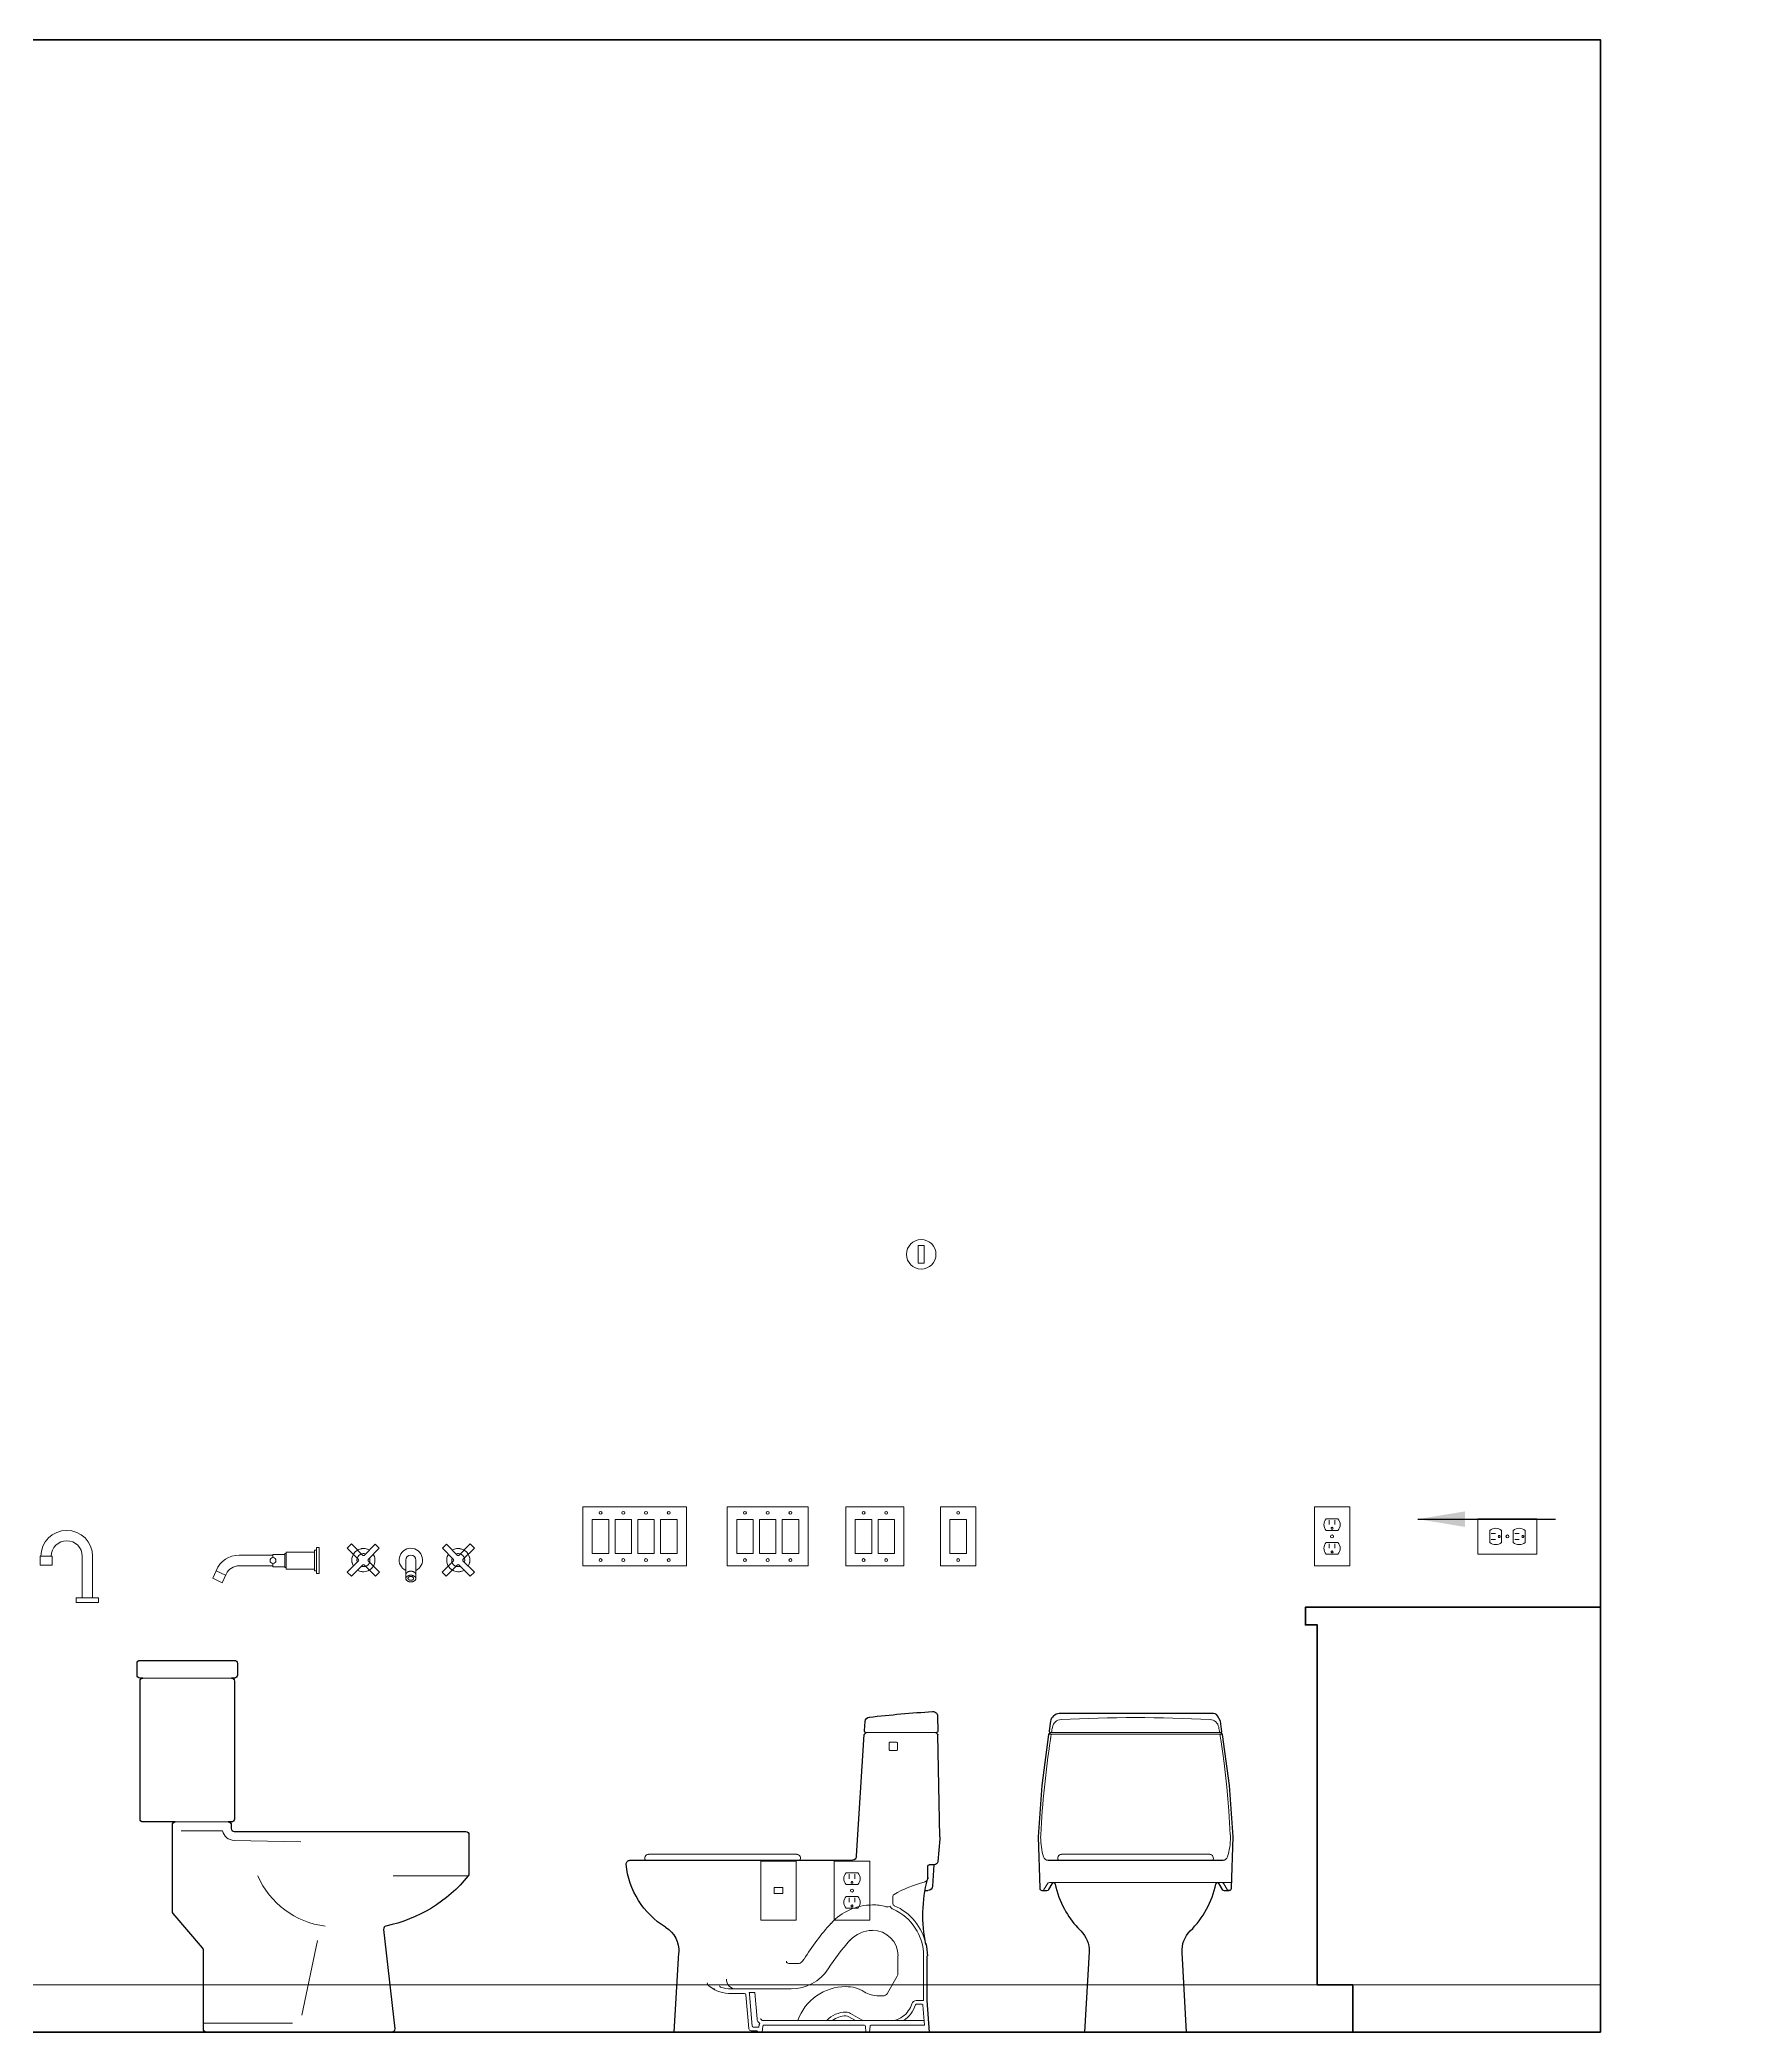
# Model space of a CAD drawing. Header units: inches. Extents: x -3027 to 6920, y -6604 to 320.
# Drawn here: x -2523.8 to -2380.8, y -937.6 to -768.8 of the extents above; entities that cross this region are included whole.
import ezdxf
from ezdxf import colors
from ezdxf.entities.mleader import LeaderData, LeaderLine
from ezdxf.math import Vec2, Vec3

# ---------------------------------------------------------------- set-up
doc = ezdxf.new("R2010")
doc.units = ezdxf.units.IN
doc.header["$LTSCALE"] = 4
doc.header["$MEASUREMENT"] = 0
doc.layers.get('0').update_dxf_attribs({"linetype": 'CONTINUOUS'})
for name, color, linetype, lineweight in [('A-ELEV-1', 4, 'CONTINUOUS', 35), ('A-ELEV-2', 5, 'CONTINUOUS', 25), ('A-ELEV-3', 8, 'CONTINUOUS', 15), ('A-ELEV-CUT', 3, 'CONTINUOUS', 50), ('A-ELEV-HTCH', 40, 'CONTINUOUS', 9), ('A-NOTE-REF', 8, 'CONTINUOUS', 15), ('A-SHBD', 5, 'CONTINUOUS', 25)]:
    doc.layers.add(name, color=color, linetype=linetype, lineweight=lineweight)
doc.styles.add('3_8SM', font='swisse.ttf', dxfattribs={"width": 0.9, "height": 2.666667})
doc.styles.add('ANNOT-SM', font='swisse.ttf', dxfattribs={"width": 0.9, "height": 0.078125})
doc.dimstyles.new('DIM3_8$7', dxfattribs={"dimtxt": 2.666667, "dimasz": 2.666667, "dimexe": 1.333333, "dimexo": 1.333333, "dimgap": 1.333333, "dimtad": 0, "dimdec": 4, "dimzin": 11, "dimdsep": 46, "dimlunit": 4, "dimtxsty": '3_8SM', "dimblk": 'ARCHTICK', "dimcen": 2.666667, "dimdle": 1.333333, "dimclrd": 8, "dimclre": 8, "dimclrt": 8, "dimadec": 0, "dimazin": 0, "dimtfac": 4, "dimtdec": 4, "dimtofl": 0, "dimtmove": 1, "dimatfit": 3, "dimfxl": 1, "dimfrac": 2, "dimtzin": 0, "dimarcsym": 0})

# ---------------------------------------------------------------- blocks, each defined once
blk = doc.blocks.new('E16-DUPLEX')
at = {"layer": 'A-ELEV-3'}
for p, q in [((-0.25, 1), (-0.25, 1.38)), ((0.06, 0.62), (-0.06, 0.62)), ((0.25, 1), (0.25, 1.38)), ((-0.25, -1), (-0.25, -0.62)), ((0.06, -1.38), (-0.06, -1.38)), ((0.25, -1), (0.25, -0.62))]:
    blk.add_line(p, q, dxfattribs=at)
blk.add_lwpolyline([(-1.5, -2.5), (-1.5, 2.5), (1.5, 2.5), (1.5, -2.5)], close=True, dxfattribs=at)
for points in [[(-0.5, 0.5), (0.5, 0.5, 0.381966), (0.5, 1.5), (-0.5, 1.5, 0.381966)], [(-0.5, -1.5), (0.5, -1.5, 0.381966), (0.5, -0.5), (-0.5, -0.5, 0.381966)]]:
    blk.add_lwpolyline(points, format="xyb", close=True, dxfattribs=at)
blk.add_circle((0, 0), 0.125, dxfattribs=at)
for centre in [(0, 0.69), (0, -1.31)]:
    blk.add_arc(centre, 0.0859, 313.8809, 226.1191, dxfattribs=at)
blk = doc.blocks.new('E16-TELDATA')
for points in [[(1.5, -2.5), (1.5, 2.5), (-1.5, 2.5), (-1.5, -2.5)], [(0.37, 0.25), (-0.37, 0.25), (-0.37, -0.25), (0.37, -0.25)]]:
    blk.add_lwpolyline(points, close=True)
blk = doc.blocks.new('_ARCHTICK')
at = {"color": 0, "linetype": 'ByBlock', "const_width": 0.15}
blk.add_lwpolyline([(-0.5, -0.5), (0.5, 0.5)], dxfattribs=at)
blk = doc.blocks.new('E15-WC-TNK-S')
at = {"layer": 'A-ELEV-2'}
blk.add_lwpolyline([(-29.07, 13.25, 0.173819), (-22.1, 8.99, -0.38941), (-21.9, 8.71), (-22.84, 0.28, 0.447215), (-22.6, 0), (-6.88, 0, 0.414214), (-6.63, 0.25), (-6.63, 6.97, -0.179491), (-6.56, 7.14), (-4.06, 10.05, 0.179491), (-4, 10.21), (-4, 17.56, 0.414214), (-4.25, 17.81), (-1.51, 17.81, 0.414214), (-1.26, 18.06), (-1.26, 29.75, 0.414214), (-1.51, 30), (-1.26, 30, 0.414214), (-1.01, 30.25), (-1.01, 31.25, 0.414214), (-1.26, 31.5), (-9.26, 31.5, 0.414214), (-9.51, 31.25), (-9.51, 30.25, 0.414214), (-9.26, 30), (-9.01, 30, 0.414214), (-9.26, 29.75), (-9.26, 18.06, 0.414214), (-9.01, 17.81), (-8.74, 17.81, 0.414214), (-8.99, 17.56), (-8.99, 17.25, -0.414214), (-9.24, 17), (-28.88, 17, 0.414214), (-29.13, 16.75), (-29.13, 13.41, 0.168997), (-29.07, 13.25)], format="xyb", dxfattribs=at)
at = {"layer": 'A-ELEV-3'}
for p, q in [((-9.01, 30), (-1.51, 30)), ((-1.51, 17.81), (-9.01, 17.81)), ((-4.75, 17.06), (-8.26, 17.06)), ((-9.24, 16.25), (-14.9, 16.13)), ((-29.07, 13.25), (-22.7, 13.25)), ((-16.29, 7.76), (-14.98, 1.44)), ((-14.18, 0.75), (-6.63, 0.75))]:
    blk.add_line(p, q, dxfattribs=at)
blk.add_lwpolyline([(-4.25, 17.81), (-8.74, 17.81)], dxfattribs=at)
for centre, radius, start, end in [((-9.24, 17.25), 1, 270, 349.0728), ((-17.84, 16.14), 7.21, 277.0691, 336.3779)]:
    blk.add_arc(centre, radius, start, end, dxfattribs=at)
blk = doc.blocks.new('E16-SWITCH-ROCKER')
at = {"layer": 'A-ELEV-3'}
blk.add_lwpolyline([(1.5, -2.5), (1.5, 2.5), (-1.5, 2.5), (-1.5, -2.5)], close=True, dxfattribs=at)
at = {"layer": 'A-ELEV-3', "ltscale": 0.5}
blk.add_lwpolyline([(-0.7, 1.44), (0.7, 1.44), (0.7, -1.44), (-0.7, -1.44)], close=True, dxfattribs=at)
at = {"layer": 'A-ELEV-3'}
for centre in [(0, 2), (0, -2)]:
    blk.add_circle(centre, 0.125, dxfattribs=at)
blk = doc.blocks.new('E16-SWITCH-DOUBLE')
at = {"layer": 'A-ELEV-3', "linetype": 'Continuous', "ltscale": 0.5}
blk.add_lwpolyline([(-2.46, 2.5), (2.46, 2.5), (2.46, -2.5), (-2.46, -2.5)], close=True, dxfattribs=at)
at = {"layer": 'A-ELEV-3', "ltscale": 0.5}
for points in [[(-1.66, 1.44), (-0.27, 1.44), (-0.27, -1.44), (-1.66, -1.44)], [(1.66, 1.44), (0.27, 1.44), (0.27, -1.44), (1.66, -1.44)]]:
    blk.add_lwpolyline(points, close=True, dxfattribs=at)
at = {"layer": 'A-ELEV-3'}
for centre in [(-0.96, 2), (-0.96, 2), (0.96, 2), (-0.96, -2), (-0.96, -2), (0.96, -2)]:
    blk.add_circle(centre, 0.125, dxfattribs=at)
blk = doc.blocks.new('E16-SWITCH-TRIPLE')
at = {"layer": 'A-ELEV-3', "linetype": 'Continuous', "ltscale": 0.5}
blk.add_lwpolyline([(-6.86, 0), (0, 0), (0, -5), (-6.86, -5)], close=True, dxfattribs=at)
at = {"layer": 'A-ELEV-3', "ltscale": 0.5}
for points in [[(-6.05, -1.06), (-4.66, -1.06), (-4.66, -3.94), (-6.05, -3.94)], [(-4.12, -1.06), (-2.73, -1.06), (-2.73, -3.94), (-4.12, -3.94)], [(-0.8, -1.06), (-2.2, -1.06), (-2.2, -3.94), (-0.8, -3.94)]]:
    blk.add_lwpolyline(points, close=True, dxfattribs=at)
at = {"layer": 'A-ELEV-3'}
for centre in [(-5.36, -0.5), (-5.36, -0.5), (-3.43, -0.5), (-3.43, -0.5), (-1.5, -0.5), (-5.36, -4.5), (-5.36, -4.5), (-3.43, -4.5), (-3.43, -4.5), (-1.5, -4.5)]:
    blk.add_circle(centre, 0.125, dxfattribs=at)
blk = doc.blocks.new('E16-SWITCH-QUAD')
at = {"layer": 'A-ELEV-3'}
for points in [[(4.39, -5), (-4.39, -5), (-4.39, 0), (4.39, 0)], [(-2.2, -3.94), (-3.59, -3.94), (-3.59, -1.06), (-2.2, -1.06)], [(-0.27, -3.94), (-1.66, -3.94), (-1.66, -1.06), (-0.27, -1.06)], [(1.66, -3.94), (0.27, -3.94), (0.27, -1.06), (1.66, -1.06)], [(3.59, -3.94), (2.2, -3.94), (2.2, -1.06), (3.59, -1.06)]]:
    blk.add_lwpolyline(points, close=True, dxfattribs=at)
for centre in [(-2.89, -0.5), (-0.96, -0.5), (0.96, -0.5), (2.89, -0.5), (-2.89, -4.5), (-0.96, -4.5), (0.96, -4.5), (2.89, -4.5)]:
    blk.add_circle(centre, 0.125, dxfattribs=at)
blk = doc.blocks.new('E15-WC-TOTO SUPREME FRONT')
at = {"layer": 'A-ELEV-2'}
blk.add_line((-7.41, 14.57), (7.41, 14.57), dxfattribs=at)
blk.add_lwpolyline([(-4.33, 0), (4.33, 0), (3.94, 6.76, -0.215844), (4.64, 8.58, 0.073056), (6.02, 10.41, 0.073039), (6.81, 12.55, -0.85426), (7.06, 12.58), (7.35, 12.1, 0.2638), (7.51, 12.01), (7.93, 12.01, 0.405984), (8.12, 12.2), (8.26, 16.54), (7.95, 20.89), (7.38, 25.21, 0.140804), (7.19, 25.39, 0.254796), (7.3, 25.44), (7.2, 26.34), (6.94, 26.79, 0.349384), (6.46, 26.99), (-6.46, 26.99, 0.349384), (-7.2, 26.34), (-7.33, 25.53, 0.501849), (-7.18, 25.39, 0.187951), (-7.38, 25.21), (-7.95, 20.89), (-8.26, 16.54), (-8.12, 12.2, 0.40475), (-7.93, 12.01, 0.000002), (-7.51, 12.01, 0.2638), (-7.35, 12.1), (-7.06, 12.58, -0.85426), (-6.81, 12.55, 0.073039), (-6.02, 10.41, 0.06104), (-4.9, 8.85), (-4.64, 8.58, -0.207261), (-3.93, 6.81), (-4.33, 0)], format="xyb", close=True, dxfattribs=at)
at = {"layer": 'A-ELEV-3'}
for p, q in [((-7.16, 25.39), (7.17, 25.39)), ((-7.32, 25.24), (7.32, 25.24)), ((6.28, 15.07), (-6.28, 15.07)), ((-7.76, 12.1), (-7.47, 12.58)), ((8.14, 12.68), (-7.3, 12.68)), ((6.97, 12.68), (7.3, 12.68)), ((7.76, 12.1), (7.47, 12.58))]:
    blk.add_line(p, q, dxfattribs=at)
for points in [[(-7.15, 25.22), (-7.16, 25.18), (-7.16, 25.15), (-7.17, 25.11), (-7.17, 25.08), (-7.18, 25.05), (-7.18, 25.01), (-7.19, 24.98), (-7.19, 24.94), (-7.2, 24.91), (-7.2, 24.87), (-7.21, 24.84), (-7.22, 24.8)], [(7.15, 25.22), (7.16, 25.18), (7.16, 25.15), (7.17, 25.11), (7.17, 25.08), (7.18, 25.05), (7.18, 25.01), (7.19, 24.98), (7.19, 24.94), (7.2, 24.91), (7.2, 24.87), (7.21, 24.84), (7.22, 24.8)], [(7.22, 24.8), (7.36, 23.8), (7.5, 22.79), (7.62, 21.78), (7.73, 20.77), (7.82, 19.76), (7.9, 18.74), (7.97, 17.73), (8.03, 16.72)]]:
    blk.add_lwpolyline(points, dxfattribs=at)
for centre, radius, start, end in [((70.62, 12.88), 78.74, 170.5384, 170.8435), ((-6.27, 25.7), 0.787, 93.0657, 170.5382), ((0, -91.46), 118.11, 86.9343, 93.0657), ((6.27, 25.7), 0.787, 9.4618, 86.9343), ((-70.62, 12.88), 78.74, 9.1565, 9.4616), ((70.62, 12.88), 78.74, 171.2934, 177.2105), ((-4.1, 16.54), 3.94, 177.3732, 180.0544), ((-2.13, 16.54), 5.91, 180.0542, 196.6218), ((2.13, 16.54), 5.91, 343.3782, 359.9458), ((4.1, 16.54), 3.94, 359.9456, 2.6268), ((-7.41, 14.96), 0.394, 196.6243, 270), ((-6.28, 14.75), 0.315, 90, 215.9782), ((6.28, 14.75), 0.315, 324.0218, 90), ((7.41, 14.96), 0.394, 270, 343.3757), ((-7.93, 12.2), 0.197, 286.7403, 329.1097), ((-7.3, 12.48), 0.197, 90, 149.1097), ((7.3, 12.48), 0.197, 30.8903, 90), ((7.93, 12.2), 0.197, 210.8903, 253.2597)]:
    blk.add_arc(centre, radius, start, end, dxfattribs=at)
at = {"layer": 'A-SHBD'}
blk.add_line((7.92, 12.02), (7.91, 12.02), dxfattribs=at)
blk = doc.blocks.new('E15-WC-TOTO SUPREME SIDE')
at = {"layer": 'A-ELEV-2'}
for p, q in [((1.44, 26.78), (1.42, 25.51)), ((1.44, 25.26), (1.55, 25.37)), ((7.63, 25.26), (7.51, 25.37)), ((7.63, 25.52), (7.58, 26.32)), ((1.26, 16.54), (1.42, 25.2)), ((8.32, 14.94), (7.65, 25.21)), ((1.26, 16.37), (1.43, 14.46)), ((1.72, 14.17), (2.16, 14.17)), ((1.77, 14.17), (1.86, 12.38)), ((2.28, 13.05), (2.28, 14.06)), ((8.32, 14.86), (8.32, 14.94)), ((27.51, 14.57), (8.64, 14.57)), ((2.5, 12.01), (2.26, 12.01)), ((2.32, 2.68), (2.32, 6.46)), ((23.77, 0), (23.36, 6.73)), ((2.12, 0), (2.32, 2.68)), ((2.12, 0), (23.77, 0))]:
    blk.add_line(p, q, dxfattribs=at)
for centre, radius, start, end in [((1.84, 26.77), 0.394, 86.2503, 178.9388), ((-5.85, -90.69), 118.11, 83.6428, 86.2545), ((1.54, 25.51), 0.118, 178.9379, 270), ((1.61, 25.31), 0.0787, 90, 134.9939), ((7.18, 26.3), 0.394, 3.7274, 83.6443), ((7.46, 25.31), 0.0787, 45.0061, 90), ((7.51, 25.51), 0.118, 270, 3.7296), ((1.49, 25.2), 0.0788, 134.9939, 178.9373), ((7.57, 25.2), 0.0787, 3.7264, 45.0041), ((3.22, 16.54), 1.97, 180, 184.9404), ((1.74, 14.49), 0.315, 184.9409, 270), ((2.16, 14.06), 0.118, 0, 90), ((8.64, 14.88), 0.315, 183.7269, 270), ((20.78, 14.93), 7.09, 301.5624, 354.2711), ((27.51, 14.25), 0.315, 354.268, 90), ((2.26, 12.4), 0.394, 183.1242, 270), ((2.67, 13.1), 0.394, 180, 254.4887), ((2.67, 13.05), 0.394, 180, 194.8563), ((-9.12, 9.92), 11.81, 347.85, 14.8563), ((25.72, 6.88), 2.36, 121.5628, 183.4761), ((6.96, 6.46), 4.65, 166.9178, 180)]:
    blk.add_arc(centre, radius, start, end, dxfattribs=at)
at = {"layer": 'A-ELEV-3'}
for p, q in [((1.54, 25.39), (7.51, 25.39)), ((4.85, 24.5), (4.85, 23.93)), ((4.91, 24.56), (5.48, 24.56)), ((4.91, 23.87), (5.48, 23.87)), ((5.54, 24.5), (5.54, 23.93)), ((25.94, 15.07), (13.38, 15.07)), ((5.23, 10.9), (5.23, 11.5)), ((2.63, 2.72), (2.63, 6.46)), ((4.8, 6.46), (4.8, 4.96)), ((13.17, 5.83), (14.05, 5.83)), ((5.7, 3.29), (4.86, 4.74)), ((18.92, 3.66), (13.85, 3.66)), ((2.68, 2.29), (2.56, 0.59)), ((2.67, 2.68), (3.25, 2.68)), ((3.25, 2.36), (2.76, 2.36)), ((6.06, 3.07), (6.05, 3.07)), ((6.07, 3.07), (6.43, 3.07)), ((16.93, 3.35), (16.74, 1.14)), ((17.42, 3.35), (16.93, 3.35)), ((17.14, 0.5), (17.37, 3.19)), ((17.44, 0.3), (17.69, 3.16)), ((18.92, 3.27), (17.8, 3.27)), ((2.56, 0.59), (5.68, 0.59)), ((2.59, 0.98), (10.35, 0.98)), ((7.09, 0.59), (5.68, 0.59)), ((7.2, 0), (7.16, 0.52)), ((7.51, 0), (7.55, 0.52)), ((10.63, 0.59), (7.63, 0.59)), ((7.83, 1.02), (8.81, 1.59)), ((8.4, 0.98), (8.97, 1.31)), ((10.35, 0.98), (16.25, 0.98)), ((10.63, 0.59), (14.32, 0.59)), ((14.32, 0.59), (16.18, 0.59)), ((16.18, 0.59), (16.23, 0.59)), ((16.3, 0), (16.26, 0.52)), ((16.3, 0), (16.3, 0.04)), ((16.58, 0.43), (16.58, 0.54)), ((16.58, 0.43), (17.06, 0.43)), ((16.69, 0), (16.69, 0.04)), ((16.77, 0.12), (17.24, 0.12))]:
    blk.add_line(p, q, dxfattribs=at)
for centre, radius, start, end in [((4.91, 24.5), 0.0591, 90, 180), ((4.91, 23.93), 0.0591, 180, 270), ((5.48, 24.5), 0.0591, 0, 90), ((5.48, 23.93), 0.0591, 270, 0), ((13.38, 14.75), 0.315, 90, 215.9782), ((25.94, 14.75), 0.315, 324.0218, 90), ((-0.59, 1.34), 11.81, 61.0257, 74.4887), ((6.96, 6.46), 4.64, 113.4517, 167.8804), ((6.96, 6.46), 4.33, 113.976, 180), ((5.03, 10.9), 0.197, 293.4669, 0), ((5.03, 11.5), 0.197, 0, 61.0257), ((5, 10.88), 0.512, 293.9741, 337.7182), ((5.7, 11.05), 0.433, 237.1261, 285.3236), ((6.96, 6.46), 4.33, 90, 105.3259), ((6.96, 6.06), 4.72, 41.9411, 90), ((6.96, 6.46), 2.17, 90, 180), ((6.96, 6.06), 2.56, 41.9413, 90), ((-5.78, -5.38), 21.85, 31.9532, 41.9409), ((-5.78, -5.38), 19.69, 33.0778, 41.9409), ((13.85, 7.4), 3.74, 213.078, 270), ((13.77, 6.81), 1.18, 211.954, 232.5984), ((13.17, 6.02), 0.197, 232.5984, 270), ((13.77, 6.81), 1.18, 232.5984, 235.9618), ((14.05, 6.02), 0.197, 270, 359.5187), ((5.23, 4.96), 0.433, 180, 210.0007), ((6.43, 5.43), 2.36, 270, 301.5856), ((9.21, 0.91), 2.95, 89.9144, 121.5848), ((9.21, -0.47), 4.33, 19.6373, 89.9146), ((18.54, 4.45), 0.787, 270, 3.4084), ((18.92, 6.42), 3.15, 270, 306.421), ((18.92, 6.42), 2.76, 270, 289.6332), ((19.81, 3.93), 0.118, 289.6307, 358.5292), ((20.26, 3.7), 0.118, 296.1892, 358.5292), ((20.56, 4.2), 0.394, 306.423, 358.5274), ((2.67, 2.72), 0.0394, 180, 270), ((2.76, 2.28), 0.0787, 90, 175.7939), ((3.25, 2.28), 0.394, 17.9204, 90), ((3.25, 2.28), 0.0787, 17.922, 90), ((5.68, 3.07), 2.48, 197.922, 237.2776), ((5.68, 3.07), 2.17, 197.9224, 233.98), ((6.07, 3.5), 0.433, 210.0007, 270.4115), ((9.21, 0.91), 0.787, 90, 120.0007), ((9.21, -0.47), 2.17, 42.2776, 90), ((17.8, 3.15), 0.433, 152.9643, 174.9957), ((17.8, 3.15), 0.118, 90, 174.9957), ((5.68, 3.07), 2.17, 233.98, 254.5074), ((7.09, 0.52), 0.0787, 3.8122, 86.1859), ((7.63, 0.51), 0.0787, 90, 176.1859), ((7.89, 0.92), 0.118, 120.0007, 144.7372), ((9.21, 0.91), 0.472, 90, 120.0007), ((9.21, -0.47), 1.85, 51.9275, 90), ((16.18, 0.51), 0.0787, 3.8122, 90), ((16.23, 1.18), 0.197, 270, 354.9975), ((16.23, 1.18), 0.512, 301.6202, 354.9975), ((16.18, 0.51), 0.394, 3.8122, 36.3698), ((16.77, 0.04), 0.0787, 90, 177.2748), ((17.06, 0.51), 0.0787, 270, 354.9957), ((17.24, 0.31), 0.197, 270, 354.9957)]:
    blk.add_arc(centre, radius, start, end, dxfattribs=at)
blk = doc.blocks.new('E16-FAUCET SIDE')
at = {"layer": 'A-ELEV-3'}
for p, q in [((-0.44, 0.38), (-0.44, 3.92)), ((0.44, 3.92), (0.44, 0.38))]:
    blk.add_line(p, q, dxfattribs=at)
for points in [[(-3, 3.17), (-4, 3.17), (-4, 3.92), (-3, 3.92)], [(-0.94, 0), (0.94, 0), (0.94, 0.38), (-0.94, 0.38)]]:
    blk.add_lwpolyline(points, close=True, dxfattribs=at)
for radius in [2.19, 1.31]:
    blk.add_arc((-1.75, 3.92), radius, 0, 180, dxfattribs=at)
blk = doc.blocks.new('M-KOHLER PURIST WALL MOUNT X HANDLE FAUCET')
at = {"layer": 'A-ELEV-3', "ltscale": 4}
for p, q in [((-5.39, 1.02, 0), (-5.04, 1.37, 0)), ((-5.39, 1.02, 0), (-5.06, 1.35, 0)), ((-4.42, 0.06, 0), (-5.39, 1.02, 0)), ((-5.04, 1.37, 0), (-5.06, 1.35, 0)), ((-4.07, 0.4, 0), (-5.04, 1.37, 0)), ((-3.62, 0.06, 0), (-3.63, 0.04, 0)), ((-3.62, 0.06, 0), (-2.67, 1.01, 0)), ((3.62, 0.06, 0), (2.67, 1.01, 0)), ((3.62, 0.06, 0), (3.63, 0.04, 0)), ((4.07, 0.4, 0), (5.04, 1.37, 0)), ((4.42, 0.06, 0), (5.39, 1.02, 0)), ((5.04, 1.37, 0), (5.06, 1.35, 0)), ((5.39, 1.02, 0), (5.04, 1.37, 0)), ((5.39, 1.02, 0), (5.06, 1.35, 0)), ((-5.39, -1.02, 0), (-4.42, -0.05, 0)), ((-5.04, -1.37, 0), (-4.07, -0.4, 0)), ((-2.65, -1.02, 0), (-3.62, -0.05, 0)), ((-2.67, -1.04, 0), (-3, -1.37, 0)), ((-2.67, -1.04, 0), (-2.65, -1.02, 0)), ((2.65, -1.02, 0), (3.62, -0.05, 0)), ((2.67, -1.04, 0), (2.65, -1.02, 0)), ((2.67, -1.04, 0), (3, -1.37, 0)), ((5.04, -1.37, 0), (4.07, -0.4, 0)), ((5.39, -1.02, 0), (4.42, -0.05, 0))]:
    blk.add_line(p, q, dxfattribs=at)
at = {"layer": 'A-ELEV-3'}
for points, elevation in [([(-3.56, 0.87, 0.734296), (-4.89, -0.46)], 0), ([(-4.86, 0.5, 0.261031), (-4.89, -0.46)], 0), ([(-3.89, 0.54, 0.551855), (-4.55, -0.13)], 0), ([(-4.54, 0.18, 0.139109), (-4.55, -0.13)], 0), ([(-3.56, 0.87, 0.257707), (-4.51, 0.84, 0.257707)], 0), ([(-4.47, -0.88, 0.734255), (-3.15, 0.45)], 0), ([(-3.89, 0.54, 0.137258), (-4.19, 0.52, 0.137258)], 0), ([(-4.14, -0.54, 0.551921), (-3.48, 0.12)], 0), ([(-3.49, -0.18, 0.137284), (-3.48, 0.12)], 0), ([(-3.17, -0.5, 0.257693), (-3.15, 0.45)], 0), ([(0.42, 0, 1), (-0.42, 0)], -0.01), ([(4.47, -0.88, -0.734255), (3.15, 0.45)], 0), ([(3.17, -0.5, -0.257693), (3.15, 0.45)], 0), ([(4.14, -0.54, -0.551921), (3.48, 0.12)], 0), ([(3.49, -0.18, -0.137284), (3.48, 0.12)], 0), ([(3.56, 0.87, -0.734296), (4.89, -0.46)], 0), ([(3.56, 0.87, -0.257707), (4.51, 0.84, -0.257707)], 0), ([(3.89, 0.54, -0.551855), (4.55, -0.13)], 0), ([(3.89, 0.54, -0.137258), (4.19, 0.52, -0.137258)], 0), ([(4.54, 0.18, -0.139109), (4.55, -0.13)], 0), ([(4.86, 0.5, -0.261031), (4.89, -0.46)], 0), ([(-4.47, -0.88, 0.261017), (-3.51, -0.85, 0.261017)], 0), ([(-4.14, -0.54, 0.139135), (-3.84, -0.53, 0.139135)], 0), ([(4.47, -0.88, -0.261017), (3.51, -0.85, -0.261017)], 0), ([(4.14, -0.54, -0.139135), (3.84, -0.53, -0.139135)], 0)]:
    blk.add_lwpolyline(points, format="xyb", dxfattribs=dict(at, elevation=elevation))
at = {"layer": 'A-ELEV-3', "ltscale": 4}
for points in [[(-4.42, -0.05), (-4.4, 0), (-4.42, 0.06)], [(-4.07, 0.4), (-4.02, 0.39), (-3.96, 0.4)], [(-3.96, 0.4), (-3.01, 1.35), (-2.67, 1.01)], [(-3.62, 0.06), (-3.63, 0), (-3.62, -0.05)], [(3.96, 0.4), (3.01, 1.35), (2.67, 1.01)], [(3.62, 0.06), (3.63, 0), (3.62, -0.05)], [(4.07, 0.4), (4.02, 0.39), (3.96, 0.4)], [(4.42, -0.05), (4.4, 0), (4.42, 0.06)], [(-5.39, -1.02), (-5.04, -1.37), (-5.39, -1.02)], [(-3.96, -0.4), (-4.02, -0.38), (-4.07, -0.4)], [(-2.65, -1.02), (-3, -1.37), (-3.96, -0.4)], [(2.65, -1.02), (3, -1.37), (3.96, -0.4)], [(3.96, -0.4), (4.02, -0.38), (4.07, -0.4)], [(5.39, -1.02), (5.04, -1.37), (5.39, -1.02)]]:
    blk.add_lwpolyline(points, dxfattribs=at)
at = {"layer": 'A-ELEV-3'}
blk.add_lwpolyline([(0.42, -0.89, 4.495708), (-0.42, -0.89)], format="xyb", dxfattribs=at)
at = {"layer": 'A-ELEV-3', "extrusion": (1, 7.18511e-08, 0)}
for elevation in [-0.42, 0.42]:
    blk.add_lwpolyline([(0, -0.01), (-1.57, -0.01)], dxfattribs=dict(at, elevation=elevation))
at = {"layer": 'A-ELEV-3', "elevation": -0.01}
blk.add_lwpolyline([(0.42, -1.21), (0.42, -1.2), (0.42, -1.19), (0.42, -1.19), (0.42, -1.18), (0.41, -1.18), (0.41, -1.17), (0.41, -1.16), (0.41, -1.16), (0.41, -1.15), (0.4, -1.14), (0.4, -1.14), (0.4, -1.13), (0.4, -1.13), (0.39, -1.12), (0.39, -1.11), (0.39, -1.11), (0.38, -1.1), (0.38, -1.1), (0.37, -1.09), (0.37, -1.08), (0.36, -1.08), (0.36, -1.07), (0.35, -1.07), (0.35, -1.06), (0.34, -1.06), (0.34, -1.05), (0.33, -1.05), (0.32, -1.04), (0.32, -1.04), (0.31, -1.03), (0.3, -1.03), (0.29, -1.02), (0.29, -1.02), (0.28, -1.01), (0.27, -1.01), (0.26, -1), (0.26, -1), (0.25, -1), (0.24, -0.99), (0.23, -0.99), (0.22, -0.99), (0.21, -0.98), (0.21, -0.98), (0.2, -0.98), (0.19, -0.97), (0.18, -0.97), (0.17, -0.97), (0.16, -0.96), (0.15, -0.96), (0.14, -0.96), (0.13, -0.96), (0.12, -0.96), (0.11, -0.95), (0.1, -0.95), (0.09, -0.95), (0.08, -0.95), (0.07, -0.95), (0.06, -0.95), (0.05, -0.95), (0.04, -0.95), (0.03, -0.94), (0.02, -0.94), (0.01, -0.94), (0, -0.94), (-0.01, -0.94), (-0.02, -0.94), (-0.03, -0.94), (-0.04, -0.95), (-0.05, -0.95), (-0.06, -0.95), (-0.07, -0.95), (-0.08, -0.95), (-0.09, -0.95), (-0.1, -0.95), (-0.11, -0.95), (-0.12, -0.96), (-0.13, -0.96), (-0.14, -0.96), (-0.15, -0.96), (-0.16, -0.96), (-0.17, -0.97), (-0.18, -0.97), (-0.19, -0.97), (-0.2, -0.98), (-0.21, -0.98), (-0.21, -0.98), (-0.22, -0.99), (-0.23, -0.99), (-0.24, -0.99), (-0.25, -1), (-0.26, -1), (-0.26, -1), (-0.27, -1.01), (-0.28, -1.01), (-0.29, -1.02), (-0.3, -1.02), (-0.3, -1.03), (-0.31, -1.03), (-0.32, -1.04), (-0.32, -1.04), (-0.33, -1.05), (-0.34, -1.05), (-0.34, -1.06), (-0.35, -1.06), (-0.35, -1.07), (-0.36, -1.07), (-0.36, -1.08), (-0.37, -1.08), (-0.37, -1.09), (-0.38, -1.1), (-0.38, -1.1), (-0.39, -1.11), (-0.39, -1.11), (-0.39, -1.12), (-0.4, -1.13), (-0.4, -1.13), (-0.4, -1.14), (-0.4, -1.14), (-0.41, -1.15), (-0.41, -1.16), (-0.41, -1.16), (-0.41, -1.17), (-0.41, -1.18), (-0.42, -1.18), (-0.42, -1.19), (-0.42, -1.19), (-0.42, -1.2), (-0.42, -1.21)], dxfattribs=at)
at = {"layer": 'A-ELEV-3', "extrusion": (0.929398, 0, 0.36908), "elevation": -0.39}
blk.add_lwpolyline([(-1.21, 0.15), (-1.21, 0.15)], dxfattribs=at)
at = {"layer": 'A-ELEV-3', "elevation": -0.01}
for points in [[(0.42, -1.55), (0.42, -1.54), (0.41, -1.53), (0.41, -1.51), (0.4, -1.5), (0.4, -1.48), (0.39, -1.47), (0.39, -1.46), (0.38, -1.45), (0.37, -1.43), (0.36, -1.42), (0.35, -1.41), (0.34, -1.4), (0.32, -1.39), (0.31, -1.38), (0.29, -1.37), (0.28, -1.36), (0.26, -1.35), (0.25, -1.34), (0.23, -1.33), (0.21, -1.33), (0.2, -1.32), (0.18, -1.31), (0.16, -1.31), (0.14, -1.3), (0.12, -1.3), (0.1, -1.29), (0.08, -1.29), (0.06, -1.29), (0.04, -1.29), (0.02, -1.29), (0, -1.29), (-0.02, -1.29), (-0.04, -1.29), (-0.06, -1.29), (-0.08, -1.29), (-0.1, -1.29), (-0.12, -1.3), (-0.14, -1.3), (-0.16, -1.31), (-0.18, -1.31), (-0.2, -1.32), (-0.21, -1.33), (-0.23, -1.33), (-0.25, -1.34), (-0.26, -1.35), (-0.28, -1.36), (-0.3, -1.37), (-0.31, -1.38), (-0.32, -1.39), (-0.34, -1.4), (-0.35, -1.41), (-0.36, -1.42), (-0.37, -1.43), (-0.38, -1.45), (-0.39, -1.46), (-0.39, -1.47), (-0.4, -1.48), (-0.4, -1.5), (-0.41, -1.51), (-0.41, -1.53), (-0.42, -1.54), (-0.42, -1.55), (-0.42, -1.57), (-0.42, -1.58), (-0.42, -1.59), (-0.41, -1.61), (-0.41, -1.62), (-0.4, -1.63), (-0.4, -1.65), (-0.39, -1.66), (-0.39, -1.67), (-0.38, -1.69), (-0.37, -1.7), (-0.36, -1.71), (-0.35, -1.72), (-0.34, -1.73), (-0.32, -1.74), (-0.31, -1.75), (-0.3, -1.76), (-0.28, -1.77), (-0.26, -1.78), (-0.25, -1.79), (-0.23, -1.8), (-0.21, -1.81), (-0.2, -1.81), (-0.18, -1.82), (-0.16, -1.83), (-0.14, -1.83), (-0.12, -1.84), (-0.1, -1.84), (-0.08, -1.84), (-0.06, -1.84), (-0.04, -1.85), (-0.02, -1.85), (0, -1.85), (0.02, -1.85), (0.04, -1.85), (0.06, -1.84), (0.08, -1.84), (0.1, -1.84), (0.12, -1.84), (0.14, -1.83), (0.16, -1.83), (0.18, -1.82), (0.2, -1.81), (0.21, -1.81), (0.23, -1.8), (0.25, -1.79), (0.26, -1.78), (0.28, -1.77), (0.29, -1.76), (0.31, -1.75), (0.32, -1.74), (0.34, -1.73), (0.35, -1.72), (0.36, -1.71), (0.37, -1.7), (0.38, -1.69), (0.39, -1.67), (0.39, -1.66), (0.4, -1.65), (0.4, -1.63), (0.41, -1.62), (0.41, -1.61), (0.42, -1.59), (0.42, -1.58), (0.42, -1.57)], [(-0.24, -1.55), (-0.24, -1.55), (-0.24, -1.56), (-0.24, -1.57), (-0.23, -1.58), (-0.23, -1.58), (-0.23, -1.59), (-0.22, -1.6), (-0.22, -1.61), (-0.21, -1.61), (-0.21, -1.62), (-0.2, -1.63), (-0.2, -1.63), (-0.19, -1.64), (-0.18, -1.65), (-0.17, -1.65), (-0.16, -1.66), (-0.16, -1.66), (-0.15, -1.67), (-0.14, -1.67), (-0.13, -1.68), (-0.12, -1.68), (-0.11, -1.68), (-0.1, -1.69), (-0.09, -1.69), (-0.07, -1.69), (-0.06, -1.7), (-0.05, -1.7), (-0.04, -1.7), (-0.03, -1.7), (-0.02, -1.7), (-0.01, -1.7), (0.01, -1.7), (0.02, -1.7), (0.03, -1.7), (0.04, -1.7), (0.05, -1.7), (0.06, -1.7), (0.07, -1.7), (0.09, -1.69), (0.1, -1.69), (0.11, -1.69), (0.12, -1.68), (0.13, -1.68), (0.14, -1.68), (0.15, -1.67), (0.16, -1.67), (0.16, -1.66), (0.17, -1.66), (0.18, -1.65), (0.19, -1.64), (0.19, -1.64), (0.2, -1.63), (0.21, -1.63), (0.21, -1.62), (0.22, -1.61), (0.22, -1.61), (0.23, -1.6), (0.23, -1.59), (0.23, -1.58), (0.23, -1.58), (0.24, -1.57), (0.24, -1.56), (0.24, -1.55), (0.24, -1.55), (0.24, -1.54), (0.24, -1.53), (0.23, -1.52), (0.23, -1.52), (0.23, -1.51), (0.22, -1.5), (0.22, -1.49), (0.22, -1.49), (0.21, -1.48), (0.21, -1.47), (0.2, -1.47), (0.19, -1.46), (0.19, -1.45), (0.18, -1.45), (0.17, -1.44), (0.16, -1.44), (0.15, -1.43), (0.14, -1.43), (0.14, -1.42), (0.13, -1.42), (0.12, -1.41), (0.1, -1.41), (0.09, -1.4), (0.08, -1.4), (0.07, -1.4), (0.06, -1.4), (0.05, -1.39), (0.04, -1.39), (0.03, -1.39), (0.02, -1.39), (0, -1.39), (-0.01, -1.39), (-0.02, -1.39), (-0.03, -1.39), (-0.04, -1.39), (-0.05, -1.39), (-0.07, -1.39), (-0.08, -1.4), (-0.09, -1.4), (-0.1, -1.4), (-0.11, -1.41), (-0.12, -1.41), (-0.13, -1.41), (-0.14, -1.42), (-0.15, -1.42), (-0.16, -1.43), (-0.17, -1.43), (-0.17, -1.44), (-0.18, -1.44), (-0.19, -1.45), (-0.2, -1.45), (-0.2, -1.46), (-0.21, -1.47), (-0.21, -1.47), (-0.22, -1.48), (-0.22, -1.49), (-0.23, -1.49), (-0.23, -1.5), (-0.23, -1.51), (-0.24, -1.52), (-0.24, -1.52), (-0.24, -1.53), (-0.24, -1.54)]]:
    blk.add_lwpolyline(points, close=True, dxfattribs=at)
at = {"layer": 'A-ELEV-3', "extrusion": (0.971795, 0, -0.235829), "elevation": 0.41}
blk.add_lwpolyline([(-1.21, 0.09), (-1.21, 0.09)], dxfattribs=at)
at = {"layer": 'A-ELEV-3', "text_generation_flag": 2, "flags": 8}
for tag, p in [('MODELNUMBER', (3.32, -0.7, 0)), ('MATERIAL', (3.32, -0.71, 0)), ('PRODUCT', (3.32, -0.7, 0)), ('TRADENAME', (3.32, -0.7, 0))]:
    blk.add_attdef(tag, p, '', height=0.001, rotation=315, dxfattribs=at)
blk = doc.blocks.new('E15-FAUC-ATRIO-S')
at = {"layer": 'A-ELEV-3', "ltscale": 0.5}
blk.add_line((-8.71, -2.2), (-7.92, -2.59), dxfattribs=at)
blk.add_lwpolyline([(-3.91, -0.88), (-6.76, -0.88, 0.318439), (-8.71, -2.2), (-9, -2.83), (-8.21, -3.22), (-7.87, -2.49, -0.307214), (-6.77, -1.79), (-3.91, -1.79)], format="xyb", dxfattribs=at)
for points in [[(-3.91, -1.09), (-3.91, -0.82), (-2.91, -0.82)], [(-3.91, -1.59), (-3.91, -1.86), (-2.91, -1.86)], [(-2.78, -0.74), (-2.91, -0.74), (-2.91, -1.93), (-2.78, -1.93)], [(-0.39, -2.06), (-2.78, -2.06), (-2.78, -0.62), (-0.39, -0.62)], [(-0.23, -0.46), (-0.39, -0.46), (-0.39, -2.21), (-0.23, -2.21)]]:
    blk.add_lwpolyline(points, dxfattribs=at)
blk.add_lwpolyline([(0, -0.24), (0, -2.43), (-0.23, -2.43), (-0.23, -0.24)], close=True, dxfattribs=at)
blk.add_circle((-3.91, -1.34), 0.25, dxfattribs=at)
blk = doc.blocks.new('ROBE HOOK')
at = {"layer": 'A-ELEV-3'}
blk.add_lwpolyline([(-0.25, -0.75), (0.25, -0.75), (0.25, 0.75), (-0.25, 0.75)], close=True, dxfattribs=at)
blk.add_circle((0, 0), 1.25, dxfattribs=at)

msp = doc.modelspace()

# ---------------------------------------------------------------- linework, layer by layer
at = {"layer": 'A-ELEV-1'}
msp.add_lwpolyline([(-2412.57617, -937.59766), (-2412.57617, -933.59766), (-2415.57617, -933.59766), (-2415.57617, -903.09937), (-2416.57617, -903.09937), (-2416.57617, -901.59937), (-2391.57617, -901.59937)], dxfattribs=at)
at = {"layer": 'A-ELEV-3'}
msp.add_line((-2391.57617, -933.59937), (-2713.62075, -933.59937), dxfattribs=at)
at = {"layer": 'A-ELEV-CUT'}
msp.add_lwpolyline([(-2391.57617, -937.59937), (-2713.62075, -937.59937), (-2713.62075, -768.79169), (-2391.57617, -768.79169)], close=True, dxfattribs=at)

# ---------------------------------------------------------------- block references
for name, p in [('ROBE HOOK', (-2449.13373, -871.69388)), ('E16-FAUCET SIDE', (-2519.78239, -901.193))]:
    msp.add_blockref(name, p)
ref = msp.add_blockref('M-KOHLER PURIST WALL MOUNT X HANDLE FAUCET', (-2492.37974, -897.60236))
ref.add_attrib('MATERIAL', 'BRASS', (-2489.06176, -898.30769, 0), dxfattribs={"layer": 'A-ELEV-3', "height": 0.001, "rotation": 315, "text_generation_flag": 2})
ref.add_attrib('PRODUCT', 'FAUCETS', (-2489.06058, -898.30651, 0), dxfattribs={"layer": 'A-ELEV-3', "height": 0.001, "rotation": 315, "text_generation_flag": 2})
ref.add_attrib('TRADENAME', 'PURIST', (-2489.0594, -898.30533, 0), dxfattribs={"layer": 'A-ELEV-3', "height": 0.001, "rotation": 315, "text_generation_flag": 2})
ref.add_attrib('MODELNUMBER', 'K-T14419-4', (-2489.05822, -898.30415, 0), dxfattribs={"layer": 'A-ELEV-3', "height": 0.001, "rotation": 315, "text_generation_flag": 2})
at = {"layer": 'A-ELEV-2'}
for name, p in [('E15-FAUC-ATRIO-S', (-2500.15117, -896.30267)), ('E15-WC-TOTO SUPREME FRONT', (-2430.97497, -937.59937))]:
    msp.add_blockref(name, p, dxfattribs=at)
at = {"layer": 'A-ELEV-2', "xscale": -1}
msp.add_blockref('E15-WC-TNK-S', (-2516.58598, -937.59937), dxfattribs=at)
at = {"layer": 'A-ELEV-3'}
for name, p in [('E16-SWITCH-QUAD', (-2473.41492, -893.09937, 0)), ('E16-DUPLEX', (-2414.32673, -895.59937)), ('E16-TELDATA', (-2461.21771, -925.59937)), ('E16-DUPLEX', (-2454.99986, -925.59937))]:
    msp.add_blockref(name, p, dxfattribs=at)
at = {"layer": 'A-ELEV-3', "rotation": 90}
msp.add_blockref('E16-DUPLEX', (-2399.46903, -895.59937), dxfattribs=at)
at = {"layer": 'A-ELEV-HTCH', "xscale": -1}
msp.add_blockref('E15-WC-TOTO SUPREME SIDE', (-2446.30598, -937.59937), dxfattribs=at)
at = {"layer": 'A-NOTE-REF'}
for name, p in [('E16-SWITCH-TRIPLE', (-2458.71344, -893.09937, 0)), ('E16-SWITCH-DOUBLE', (-2453.06312, -895.59937, 0)), ('E16-SWITCH-ROCKER', (-2446.0052, -895.59937, 0))]:
    msp.add_blockref(name, p, dxfattribs=at)

# ---------------------------------------------------------------- leaders
at = {"layer": 'A-ELEV-3', "linetype": 'Continuous', "ltscale": 0.5}
msp.add_leader([(-2407.05976, -894.13273), (-2395.39582, -894.13273)], dimstyle='DIM3_8$7', override={"dimasz": 4, "dimgap": 1.333333, "dimtad": 0}, dxfattribs=at)
at = {"layer": 'A-NOTE-REF'}
ml = msp.add_multileader_mtext('Standard', dxfattribs=at)
ml.set_content('5.7 SF MIN', color=256, style='ANNOT-SM')
ml.set_leader_properties()
ml.build(insert=Vec2(0, 0))
ml.multileader.update_dxf_attribs({"dogleg_length": 0.09375, "arrow_head_size": 3, "scale": 32})
ctx = ml.context
ctx.base_point, ctx.scale, ctx.char_height, ctx.arrow_head_size, ctx.plane_origin = Vec3(-2912.32267, -848.83196), 32, 2.5, 3, Vec3(-2961.92365, -855.46777)
notes = []
notes.append((ctx, [(0, (1, 1, 0), (-2915.32267, -848.83196), (1, 0), 3, [(0, [(-2924.52477, -858.76637)], 0, [])])]))
ctx.mtext.insert, ctx.mtext.width, ctx.mtext.flow_direction = Vec3(-2910.32267, -847.54899), 29.8769439, 5
for ctx, leaders in notes:
    for number, flags, end, landing, length, lines in leaders:
        leader = LeaderData()
        leader.index, (leader.has_last_leader_line, leader.has_dogleg_vector, leader.attachment_direction) = number, flags
        leader.last_leader_point, leader.dogleg_vector, leader.dogleg_length = Vec3(end), Vec3(landing), length
        for number, points, colour, breaks in lines:
            line = LeaderLine()
            line.index, line.vertices, line.color, line.breaks = number, Vec3.list(points), colors.encode_raw_color(colour), breaks
            leader.lines.append(line)
        ctx.leaders.append(leader)

doc.saveas('drawing.dxf')
